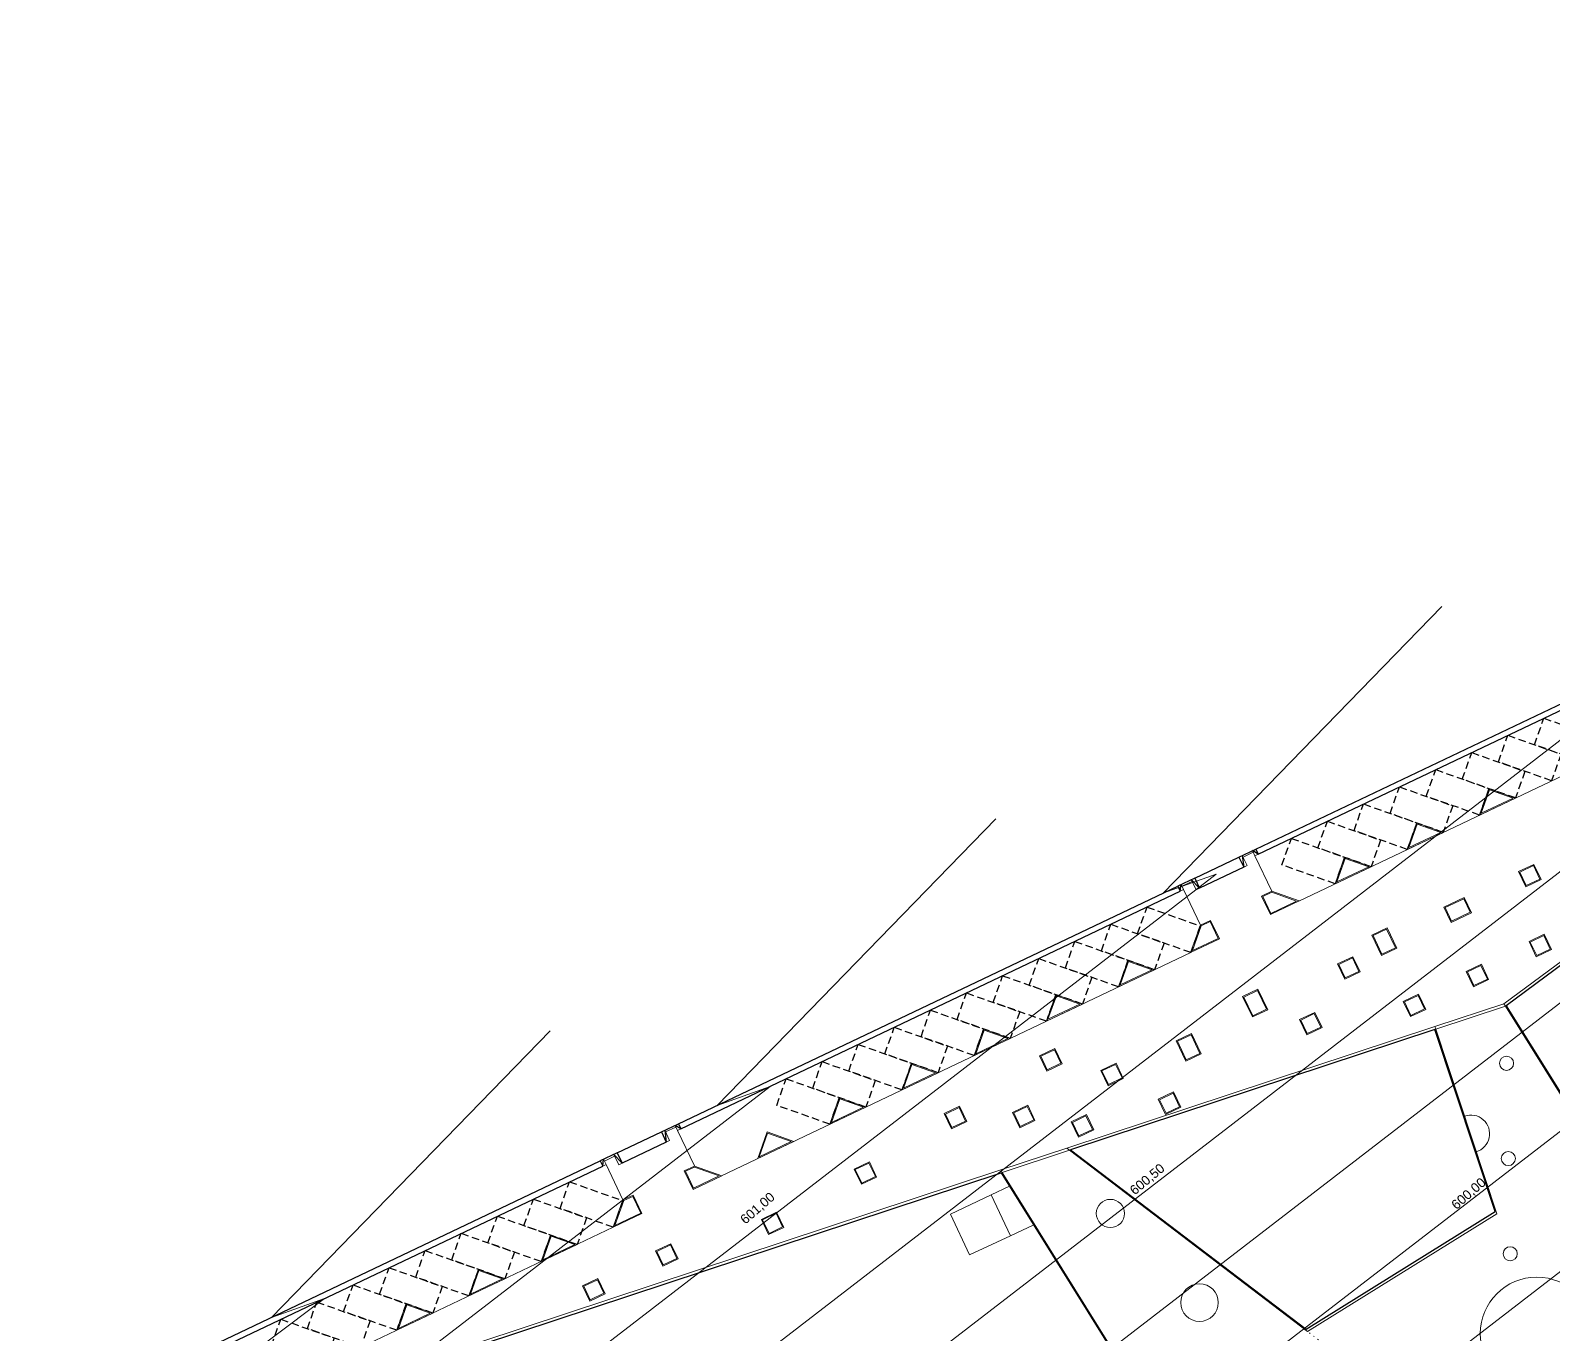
# Model space of a CAD drawing. Header units: metres. Extents: x 679381 to 680109, y 2748427 to 2748872.
# Drawn here: x 679624.4 to 679786.2, y 2748690.7 to 2748829.2 of the extents above; entities that cross this region are included whole.
import ezdxf
from ezdxf.enums import TextEntityAlignment as Align

# ---------------------------------------------------------------- set-up
doc = ezdxf.new("R2010")
doc.units = ezdxf.units.M
doc.header["$MEASUREMENT"] = 0
doc.linetypes.add('ACAD_ISO07W100', pattern=[3, 0, -3])
doc.linetypes.add('LÍNEAS_OCULTAS2', pattern=[4.7625, 3.175, -1.5875])
doc.layers.get('0').update_dxf_attribs({"color": 5})
for name, color, linetype in [('02-L-Edge Line Stair +10cm', 6, 'Continuous'), ('02-L-Edge Line Step -10cm', 6, 'Continuous'), ('02-L-Painted line', 253, 'Continuous'), ('02-L-Plan Change', 8, 'Continuous')]:
    doc.layers.add(name, color=color, linetype=linetype)
for name, color, linetype, lineweight in [('02-L-Level Curves 0.25-0.75m', 33, 'Continuous', 5), ('02-L-Level Curves 0.50m', 33, 'Continuous', 5), ('02-L-Level Curves 1m', 37, 'Continuous', 5), ('02-L-Material Change', 251, 'Continuous', 5), ('04-BK-Tree Pit', 6, 'Continuous', 5)]:
    doc.layers.add(name, color=color, linetype=linetype, lineweight=lineweight)
doc.styles.get("Standard").update_dxf_attribs({"font": 'arial.ttf'})

# ---------------------------------------------------------------- blocks, each defined once
blk = doc.blocks.new('ALCORQUE RECTANGULAR')
blk.add_lwpolyline([(679903.39, 2748647.42), (679902.7, 2748648.87), (679904.69, 2748649.81), (679905.38, 2748648.37)], close=True)
at = {"layer": '02-L-Material Change'}
blk.add_lwpolyline([(679903.34, 2748647.29), (679902.57, 2748648.92), (679904.74, 2748649.95), (679905.51, 2748648.32)], close=True, dxfattribs=at)
blk = doc.blocks.new('Escocell Quadrat')
at = {"ltscale": 0.3}
blk.add_lwpolyline([(-2.76, -1.24), (-1.16, -1.24), (-1.16, 0.36), (-2.76, 0.36)], close=True, dxfattribs=at)
at = {"layer": '02-L-Material Change', "ltscale": 0.3}
blk.add_lwpolyline([(-2.86, -1.34), (-1.06, -1.34), (-1.06, 0.46), (-2.86, 0.46)], close=True, dxfattribs=at)
blk = doc.blocks.new('Alcorque Parking 8m2')
blk.add_lwpolyline([(2.32, 1.23), (-0.19, 2.12), (-1.08, -0.38)], close=True)
at = {"layer": '02-L-Material Change'}
blk.add_lwpolyline([(2.58, 1.24), (-0.25, 2.25), (-1.25, -0.58)], close=True, dxfattribs=at)
blk = doc.blocks.new('Escocell 3m')
blk.add_circle((0, 0), 1.5)
blk = doc.blocks.new('Escocell 4m')
blk.add_circle((0, 0), 2)
blk = doc.blocks.new('Tree Pit 1.5m')
blk.add_circle((0, 0), 0.75)
blk = doc.blocks.new('Tree Pit 4m CUT_')
blk.add_lwpolyline([(-1.9, -0.63), (1.9, 0.63, -1.02054)], format="xyb", close=True)
blk = doc.blocks.new('Tree Pit 12m')
at = {"ltscale": 0.3}
blk.add_circle((0, 0), 6, dxfattribs=at)
blk = doc.blocks.new('Tree Pit Ford')
at = {"ltscale": 0.3}
blk.add_lwpolyline([(-0.05, 1.15), (1.93, -0.83), (-1.1, -0.83), (-1.1, 1.15)], close=True, dxfattribs=at)
at = {"layer": '02-L-Material Change', "ltscale": 0.3}
blk.add_lwpolyline([(0, 1.25), (2.18, -0.93), (-1.2, -0.93), (-1.2, 1.25)], close=True, dxfattribs=at)

msp = doc.modelspace()

# ---------------------------------------------------------------- linework, layer by layer
at = {"layer": '02-L-Edge Line Stair +10cm'}
for points in [[(679752.94, 2748741.28), (679754.74, 2748742.14)], [(679748.24, 2748739.05), (679746.43, 2748738.19)], [(679691.53, 2748712.06), (679693.34, 2748712.92)], [(679686.84, 2748709.83), (679685.03, 2748708.97)]]:
    msp.add_lwpolyline(points, dxfattribs=at)
at = {"layer": '02-L-Edge Line Step -10cm'}
for p, q in [((679802.24, 2748740.91), (679781.36, 2748725.48)), ((679781.36, 2748725.48), (679790.88, 2748710.23)), ((679773.79, 2748722.94), (679735.04, 2748710.15)), ((679780.19, 2748703.58), (679773.79, 2748722.94)), ((679672.41, 2748689.46), (679727.67, 2748707.71)), ((679727.67, 2748707.71), (679744.18, 2748681.23)), ((679760.09, 2748691.07), (679780.19, 2748703.58))]:
    msp.add_line(p, q, dxfattribs=at)
msp.add_lwpolyline([(679735.04, 2748710.15), (679760.09, 2748691.07)], dxfattribs=at)
at = {"layer": '02-L-Level Curves 0.25-0.75m', "ltscale": 0.3}
msp.add_line((679727.09, 2748745.35), (679697.45, 2748714.88), dxfattribs=at)
for points in [[(679887.02, 2748805.09), (679887.02, 2748805.09), (679892.66, 2748807.11), (679734.28, 2748685.08)], [(679696.78, 2748684.11), (679797.88, 2748762), (679792.24, 2748759.98)], [(679815.95, 2748719.42), (679748.78, 2748667.66), (679752.27, 2748657.06), (679760.87, 2748643.25), (679757.58, 2748641), (679763.63, 2748622.66), (679762.68, 2748622.35), (679760.4, 2748629.27), (679747.85, 2748618.1)], [(679697.45, 2748714.88), (679703.09, 2748716.9), (679638.58, 2748667.19)]]:
    msp.add_lwpolyline(points, dxfattribs=at)
at = {"layer": '02-L-Level Curves 0.50m', "ltscale": 0.3}
msp.add_line((679679.7, 2748722.8), (679650.06, 2748692.33), dxfattribs=at)
for points in [[(679839.63, 2748782.54), (679845.27, 2748784.55), (679715.53, 2748684.59)], [(679650.06, 2748692.33), (679655.7, 2748694.34), (679604.87, 2748656.17)]]:
    msp.add_lwpolyline(points, dxfattribs=at)
at = {"layer": '02-L-Level Curves 1m', "ltscale": 0.3}
msp.add_line((679774.52, 2748767.93), (679744.88, 2748737.46), dxfattribs=at)
for points in [[(679939.07, 2748829.19), (679744.85, 2748679.55), (679744.52, 2748671.49), (679748.75, 2748667.74), (679752.27, 2748657.06), (679759.21, 2748645.9), (679756.56, 2748644.08), (679763.63, 2748622.66), (679762.68, 2748622.35), (679756.74, 2748640.33), (679748.48, 2748632.97), (679749.84, 2748630.78), (679744.8, 2748627.33)], [(679744.86, 2748737.44), (679750.52, 2748739.48), (679678.09, 2748683.62)]]:
    msp.add_lwpolyline(points, dxfattribs=at)
at = {"layer": '02-L-Material Change', "ltscale": 0.3}
for p, q in [((679759.3, 2748736.6), (679839.92, 2748774.96)), ((679753.38, 2748741.27), (679754.47, 2748741.79)), ((679753.3, 2748741.45), (679753.81, 2748740.37)), ((679747.97, 2748738.69), (679746.88, 2748738.18)), ((679748.4, 2748737.79), (679747.88, 2748738.88)), ((679691.98, 2748712.05), (679693.06, 2748712.57)), ((679691.89, 2748712.23), (679692.41, 2748711.15)), ((679686.56, 2748709.48), (679685.47, 2748708.96)), ((679686.99, 2748708.57), (679686.48, 2748709.66)), ((679760.25, 2748690.82), (679780.37, 2748703.34))]:
    msp.add_line(p, q, dxfattribs=at)
at = {"layer": '02-L-Material Change'}
for p, q in [((679781.28, 2748725.43), (679790.95, 2748709.92)), ((679773.79, 2748723.26), (679734.64, 2748710.33)), ((679780.37, 2748703.34), (679773.89, 2748722.97)), ((679672.22, 2748689.71), (679727.61, 2748708.01)), ((679727.77, 2748707.74), (679744.29, 2748681.24))]:
    msp.add_line(p, q, dxfattribs=at)
at = {"layer": '02-L-Material Change', "ltscale": 0.3}
for points in [[(679754.64, 2748741.43), (679754.38, 2748741.97)], [(679756.44, 2748737.65), (679754.64, 2748741.43)], [(679746.69, 2748737.64), (679747.05, 2748737.82)], [(679748.85, 2748734.04), (679747.05, 2748737.82)], [(679697.94, 2748707.4), (679747.82, 2748731.13)], [(679773.79, 2748723.26), (679781.12, 2748725.68)], [(679781.28, 2748725.43), (679781.36, 2748725.48)], [(679773.79, 2748722.94), (679773.89, 2748722.97)], [(679693.24, 2748712.21), (679692.98, 2748712.75)], [(679695.04, 2748708.43), (679693.24, 2748712.21)], [(679727.61, 2748708.01), (679734.64, 2748710.33)], [(679735.04, 2748710.15), (679734.93, 2748710.11)], [(679685.29, 2748708.42), (679685.65, 2748708.6)], [(679687.44, 2748704.82), (679685.65, 2748708.6)], [(679727.77, 2748707.74), (679727.61, 2748708.01)], [(679727.67, 2748707.71), (679727.77, 2748707.74)], [(679726.6, 2748705.36), (679728.56, 2748706.29)], [(679780.19, 2748703.58), (679780.27, 2748703.63)], [(679686.41, 2748701.91), (679613.44, 2748667.19)], [(679728.65, 2748701.02), (679731.12, 2748702.18)], [(679760.09, 2748691.07), (679760, 2748691.01)]]:
    msp.add_lwpolyline(points, dxfattribs=at)
at = {"layer": '02-L-Material Change', "ltscale": 0.3, "elevation": 0}
for points in [[(679755, 2748741.6), (679754.64, 2748741.43)], [(679753.45, 2748740.2), (679753.81, 2748740.37)], [(679747.05, 2748737.82), (679746.79, 2748738.36)], [(679748.76, 2748737.96), (679748.4, 2748737.79)], [(679692.05, 2748710.98), (679692.41, 2748711.15)], [(679693.6, 2748712.38), (679693.24, 2748712.21)], [(679685.65, 2748708.6), (679685.39, 2748709.14)], [(679687.35, 2748708.74), (679686.99, 2748708.57)]]:
    msp.add_lwpolyline(points, dxfattribs=at)
at = {"layer": '02-L-Material Change'}
for points in [[(679781.12, 2748725.68), (679802.29, 2748741.32)], [(679773.89, 2748722.97), (679781.28, 2748725.43)], [(679781.28, 2748725.43), (679781.12, 2748725.68)], [(679773.89, 2748722.97), (679773.79, 2748723.26)], [(679727.77, 2748707.74), (679734.93, 2748710.11)], [(679734.93, 2748710.11), (679734.64, 2748710.33)], [(679734.93, 2748710.11), (679760.25, 2748690.82)]]:
    msp.add_lwpolyline(points, dxfattribs=at)
msp.add_lwpolyline([(679722.26, 2748703.31), (679726.6, 2748705.36), (679728.65, 2748701.02), (679724.31, 2748698.97)], close=True, dxfattribs=at)
at = {"layer": '02-L-Material Change', "linetype": 'ACAD_ISO07W100', "ltscale": 0.15}
msp.add_lwpolyline([(679760, 2748691.01), (679827.12, 2748639.84)], dxfattribs=at)
at = {"layer": '02-L-Painted line', "linetype": 'LÍNEAS_OCULTAS2', "ltscale": 0.25}
for points in [[(679791.03, 2748754.05), (679790.02, 2748751.22), (679784.37, 2748753.23), (679785.37, 2748756.05)], [(679787.2, 2748752.22), (679786.19, 2748749.4), (679780.54, 2748751.4), (679781.54, 2748754.23)], [(679783.35, 2748750.39), (679782.35, 2748747.57), (679776.69, 2748749.57), (679777.7, 2748752.4)], [(679779.52, 2748748.57), (679778.52, 2748745.74), (679772.86, 2748747.75), (679773.87, 2748750.58)], [(679775.68, 2748746.74), (679774.67, 2748743.91), (679769.02, 2748745.92), (679770.02, 2748748.75)], [(679771.85, 2748744.92), (679770.84, 2748742.09), (679765.19, 2748744.1), (679766.19, 2748746.93)], [(679768, 2748743.09), (679767, 2748740.26), (679761.34, 2748742.27), (679762.35, 2748745.1)], [(679764.17, 2748741.26), (679763.17, 2748738.44), (679757.51, 2748740.45), (679758.52, 2748743.27)], [(679748.82, 2748733.96), (679747.82, 2748731.13), (679742.16, 2748733.14), (679743.17, 2748735.97)], [(679744.98, 2748732.13), (679743.97, 2748729.3), (679738.32, 2748731.31), (679739.32, 2748734.14)], [(679741.14, 2748730.31), (679740.14, 2748727.48), (679734.49, 2748729.49), (679735.49, 2748732.32)], [(679737.3, 2748728.48), (679736.3, 2748725.65), (679730.64, 2748727.66), (679731.65, 2748730.49)], [(679733.47, 2748726.66), (679732.47, 2748723.83), (679726.81, 2748725.84), (679727.82, 2748728.66)], [(679729.63, 2748724.83), (679728.62, 2748722), (679722.97, 2748724.01), (679723.97, 2748726.83)], [(679725.79, 2748723), (679724.79, 2748720.18), (679719.14, 2748722.18), (679720.14, 2748725.01)], [(679721.95, 2748721.17), (679720.95, 2748718.35), (679715.29, 2748720.35), (679716.3, 2748723.18)], [(679718.12, 2748719.35), (679717.11, 2748716.52), (679711.46, 2748718.53), (679712.46, 2748721.36)], [(679714.27, 2748717.52), (679713.27, 2748714.69), (679707.62, 2748716.7), (679708.62, 2748719.53)], [(679710.44, 2748715.7), (679709.44, 2748712.87), (679703.79, 2748714.88), (679704.79, 2748717.71)], [(679687.42, 2748704.74), (679686.41, 2748701.91), (679680.76, 2748703.92), (679681.76, 2748706.75)], [(679683.57, 2748702.91), (679682.57, 2748700.08), (679676.92, 2748702.09), (679677.92, 2748704.92)], [(679679.74, 2748701.09), (679678.74, 2748698.26), (679673.08, 2748700.27), (679674.09, 2748703.1)], [(679675.9, 2748699.26), (679674.89, 2748696.43), (679669.24, 2748698.44), (679670.24, 2748701.27)], [(679672.07, 2748697.44), (679671.06, 2748694.61), (679665.41, 2748696.62), (679666.41, 2748699.44)], [(679668.22, 2748695.61), (679667.22, 2748692.78), (679661.56, 2748694.79), (679662.57, 2748697.61)], [(679664.39, 2748693.78), (679663.39, 2748690.96), (679657.73, 2748692.96), (679658.74, 2748695.79)], [(679660.55, 2748691.95), (679659.54, 2748689.13), (679653.89, 2748691.14), (679654.89, 2748693.96)], [(679656.72, 2748690.13), (679655.71, 2748687.3), (679650.06, 2748689.31), (679651.06, 2748692.14)]]:
    msp.add_lwpolyline(points, close=True, dxfattribs=at)
at = {"layer": '02-L-Plan Change'}
for p, q in [((679754.74, 2748742.14, 0), (679838.53, 2748782.01)), ((679755, 2748741.6, 0), (679838.79, 2748781.47, 0)), ((679748.24, 2748739.05), (679752.94, 2748741.28)), ((679753.45, 2748740.2, 0), (679748.76, 2748737.96, 0)), ((679693.34, 2748712.92, 0), (679746.43, 2748738.19, 0)), ((679693.6, 2748712.38, 0), (679746.69, 2748737.64, 0)), ((679686.84, 2748709.83), (679691.53, 2748712.06)), ((679692.05, 2748710.98, 0), (679687.35, 2748708.74, 0)), ((679608.84, 2748672.71), (679685.03, 2748708.97)), ((679609.1, 2748672.17, 0), (679685.29, 2748708.42))]:
    msp.add_line(p, q, dxfattribs=at)
at = {"layer": '02-L-Plan Change', "elevation": 0}
for points in [[(679755, 2748741.6), (679754.38, 2748741.97)], [(679754.74, 2748742.14), (679755, 2748741.6)], [(679752.94, 2748741.28), (679753.45, 2748740.2)], [(679753.3, 2748741.45), (679753.45, 2748740.2)], [(679747.88, 2748738.88), (679748.76, 2748737.96)], [(679748.24, 2748739.05), (679748.76, 2748737.96)], [(679746.43, 2748738.19), (679746.69, 2748737.64)], [(679693.6, 2748712.38), (679692.98, 2748712.75)], [(679693.34, 2748712.92), (679693.6, 2748712.38)], [(679691.53, 2748712.06), (679692.05, 2748710.98)], [(679691.89, 2748712.23), (679692.05, 2748710.98)], [(679686.48, 2748709.66), (679687.35, 2748708.74)], [(679686.84, 2748709.83), (679687.35, 2748708.74)], [(679685.03, 2748708.97), (679685.29, 2748708.42)]]:
    msp.add_lwpolyline(points, dxfattribs=at)
at = {"layer": '02-L-Plan Change'}
for points in [[(679746.69, 2748737.64), (679746.79, 2748738.36)], [(679685.29, 2748708.42), (679685.39, 2748709.14)]]:
    msp.add_lwpolyline(points, dxfattribs=at)

# ---------------------------------------------------------------- block references
at = {"layer": '04-BK-Tree Pit'}
for name, p in [('Alcorque Parking 8m2', (679779.77, 2748746.32)), ('Alcorque Parking 8m2', (679772.1, 2748742.67)), ('Alcorque Parking 8m2', (679764.42, 2748739.02)), ('ALCORQUE RECTANGULAR', (-127.84, 87.04)), ('Alcorque Parking 8m2', (679741.4, 2748728.06)), ('Alcorque Parking 8m2', (679733.72, 2748724.41)), ('Alcorque Parking 8m2', (679726.04, 2748720.75)), ('Alcorque Parking 8m2', (679718.37, 2748717.1)), ('Tree Pit 1.5m', (679781.4, 2748719.35)), ('Alcorque Parking 8m2', (679710.69, 2748713.45)), ('Alcorque Parking 8m2', (679703.02, 2748709.8)), ('Tree Pit 1.5m', (679781.59, 2748709.22)), ('Alcorque Parking 8m2', (679679.99, 2748698.84)), ('Tree Pit 1.5m', (679781.79, 2748699.1)), ('Alcorque Parking 8m2', (679672.32, 2748695.19)), ('Tree Pit 12m', (679784.61, 2748690.61)), ('Alcorque Parking 8m2', (679664.64, 2748691.54))]:
    msp.add_blockref(name, p, dxfattribs=at)
for name, p, rotation in [('Escocell Quadrat', (679785.46, 2748740.55), 25.44862075299672), ('Tree Pit Ford', (679756.98, 2748736.52), 25.44812425875521), ('ALCORQUE RECTANGULAR', (3428417.02, 2068828.24), 90), ('Escocell Quadrat', (679786.57, 2748733.11), 25.44862075299672), ('Escocell Quadrat', (679766.21, 2748730.73), 25.44862075299672), ('Escocell Quadrat', (679779.88, 2748729.93), 25.44862075299672), ('ALCORQUE RECTANGULAR', (3428403.29, 2068821.71), 90), ('Escocell Quadrat', (679773.2, 2748726.75), 25.44862075299672), ('Escocell Quadrat', (679762.16, 2748724.81), 25.44862075299672), ('ALCORQUE RECTANGULAR', (3428396.22, 2068817.01), 90), ('Escocell Quadrat', (679734.53, 2748720.97), 25.44862075299672), ('Escocell Quadrat', (679741.03, 2748719.41), 25.44862075299672), ('Escocell Quadrat', (679747.15, 2748716.34), 25.44862075299672), ('Escocell Quadrat', (679724.39, 2748714.82), 25.44862075299672), ('Escocell Quadrat', (679731.64, 2748714.94), 25.44862075299672), ('Escocell Quadrat', (679737.88, 2748713.93), 25.44862075299672), ('Tree Pit 4m CUT_', (679777.56, 2748711.84), 89.72477426386205), ('Tree Pit Ford', (679695.58, 2748707.3), 25.44812425875521), ('Escocell Quadrat', (679714.8, 2748708.92), 25.44862075299672), ('Escocell 3m', (679739.28, 2748703.38), 25.95459756993445), ('Escocell Quadrat', (679704.94, 2748703.57), 25.44862075299672), ('Escocell Quadrat', (679693.69, 2748700.21), 25.44862075299672), ('Escocell Quadrat', (679685.93, 2748696.51), 25.44862075299672), ('Escocell 4m', (679748.75, 2748693.9), 25.95459756993445)]:
    msp.add_blockref(name, p, dxfattribs=dict(at, rotation=rotation))
at = {"layer": '04-BK-Tree Pit', "xscale": -1, "rotation": 25.44812430357308}
for p in [(679749.38, 2748732.91), (679687.98, 2748703.69)]:
    msp.add_blockref('Tree Pit Ford', p, dxfattribs=at)

# ---------------------------------------------------------------- texts
at = {"ltscale": 0.3}
msp.add_attdef('600,50', text='00.00', height=1, rotation=39.606, dxfattribs=at).set_placement((679743.24, 2748706.97), align=Align.MIDDLE)
for tag, p in [('600,00', (679777.41, 2748705.44, 1.17)), ('601,00', (679701.8, 2748703.89, 1.17))]:
    msp.add_attdef(tag, text='00.00', height=1, rotation=40.8833).set_placement(p, align=Align.MIDDLE)

doc.saveas('drawing.dxf')
